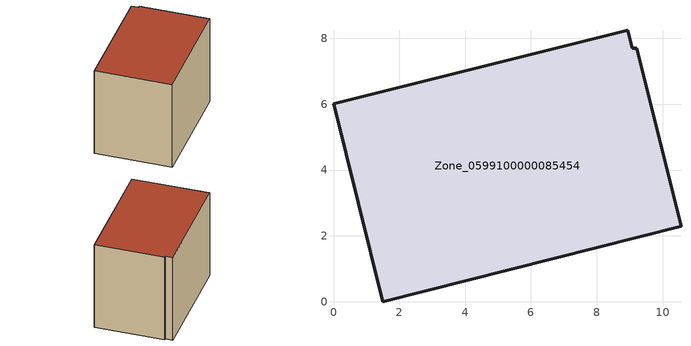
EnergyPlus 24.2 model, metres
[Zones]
Zone_0599100000085454
 floor ground (C_G): 8.94,8.25 9.08,7.7 9.21,7.7 10.56,2.29 1.5,0 0,6.01 z0
 wall outside (C_F): 1.5,0 10.56,2.29 9.21,7.7 9.08,7.7 8.94,8.25 0,6.01 1.5,0 z0:7.5
 roof outside (C_R): 9.08,7.7 8.94,8.25 0,6.01 1.5,0 10.56,2.29 9.21,7.7 z7.5
[BUILDING]
Pand.0599100000085454: North Axis=0; Terrain=City; Loads Convergence Tolerance Value=0.04; Temperature Convergence Tolerance Value=0.4; Solar Distribution=FullExterior; Maximum Number of Warmup Days=25; Minimum Number of Warmup Days=1
[Site:Location]
Rotterdam.The.Hague.AP_ZH_NLD Design_Conditions: Latitude=51.96; Longitude=4.45; Time Zone=1; Elevation=-4.5
[SITE:GROUNDTEMPERATURE:BUILDINGSURFACE]
18, 18, 18, 18, 18, 18, 18, 18, 18, 18, 18, 18
[MATERIAL] Thermal Absorptance=0.9; Solar Absorptance=0.7; Visible Absorptance=0.7
Name | Roughness | Thickness | Conductivity | Density | Specific Heat
G.TC.1965-1974 | MediumSmooth | 0.15 | 0.882353 | 540 | 1210
F.TC.1965-1974 | Rough | 0.3 | 0.697674 | 1920 | 840
R.TC.1965-1974 | MediumRough | 0.2 | 0.232558 | 1500 | 1000
[CONSTRUCTION]
C_G: G.TC.1965-1974
C_F: F.TC.1965-1974
C_R: R.TC.1965-1974
[ZONE]
Zone_0599100000085454: Type=1; Multiplier=1; Ceiling Height=Autocalculate; Volume=Autocalculate; Floor Area=autocalculate; Part of Total Floor Area=Yes
[ZONEINFILTRATION:DESIGNFLOWRATE]
Infil_Zone_0599100000085454: Zone or ZoneList or Space or SpaceList=Zone_0599100000085454; Schedule=AlwaysOn; Design Flow Rate Calculation Method=Flow/Area; Flow Rate per Floor Area=0.003; Constant Term Coefficient=1; Temperature Term Coefficient=0; Velocity Term Coefficient=0; Velocity Squared Term Coefficient=0
[HVACTEMPLATE:ZONE:IDEALLOADSAIRSYSTEM]
Zone_0599100000085454: Maximum Heating Supply Air Temperature=50; Minimum Cooling Supply Air Temperature=13; Maximum Heating Supply Air Humidity Ratio=0.0156; Minimum Cooling Supply Air Humidity Ratio=0.0077; Heating Limit=NoLimit; Cooling Limit=NoLimit; Dehumidification Control Type=ConstantSensibleHeatRatio; Cooling Sensible Heat Ratio=0.7; Dehumidification Setpoint=60; Humidification Control Type=None; Humidification Setpoint=30; Outdoor Air Method=None; Outdoor Air Flow Rate per Person=0.00944; Outdoor Air Flow Rate per Zone Floor Area=0; Outdoor Air Flow Rate per Zone=0; Demand Controlled Ventilation Type=None; Outdoor Air Economizer Type=NoEconomizer; Heat Recovery Type=None; Sensible Heat Recovery Effectiveness=0.7; Latent Heat Recovery Effectiveness=0.65
[ZONECONTROL:THERMOSTAT]
ThermostatControl_Zone_0599100000085454: Zone or ZoneList=Zone_0599100000085454; Control Type Schedule=DualSetpointControlType; Control 1=Thermostat_Zone_0599100000085454; Temperature Difference Between Cutout And Setpoint=0
[THERMOSTATSETPOINT:DUALSETPOINT]
Thermostat_Zone_0599100000085454: Heating Setpoint Temperature Schedule=HeatingSetpoint_Zone_0599100000085454; Cooling Setpoint Temperature Schedule=CoolingSetpoint_Zone_0599100000085454
[SCHEDULE:COMPACT]
HeatingSetpoint_Zone_0599100000085454: Through: 12/31, For: AllDays, Until: 24:00, 21
CoolingSetpoint_Zone_0599100000085454: Through: 12/31, For: AllDays, Until: 24:00, 24
DualSetpointControlType: Through: 12/31, For: AllDays, Until: 24:00, 4
AlwaysOn: Through: 12/31, For: AllDays, Until: 24:00, 1
